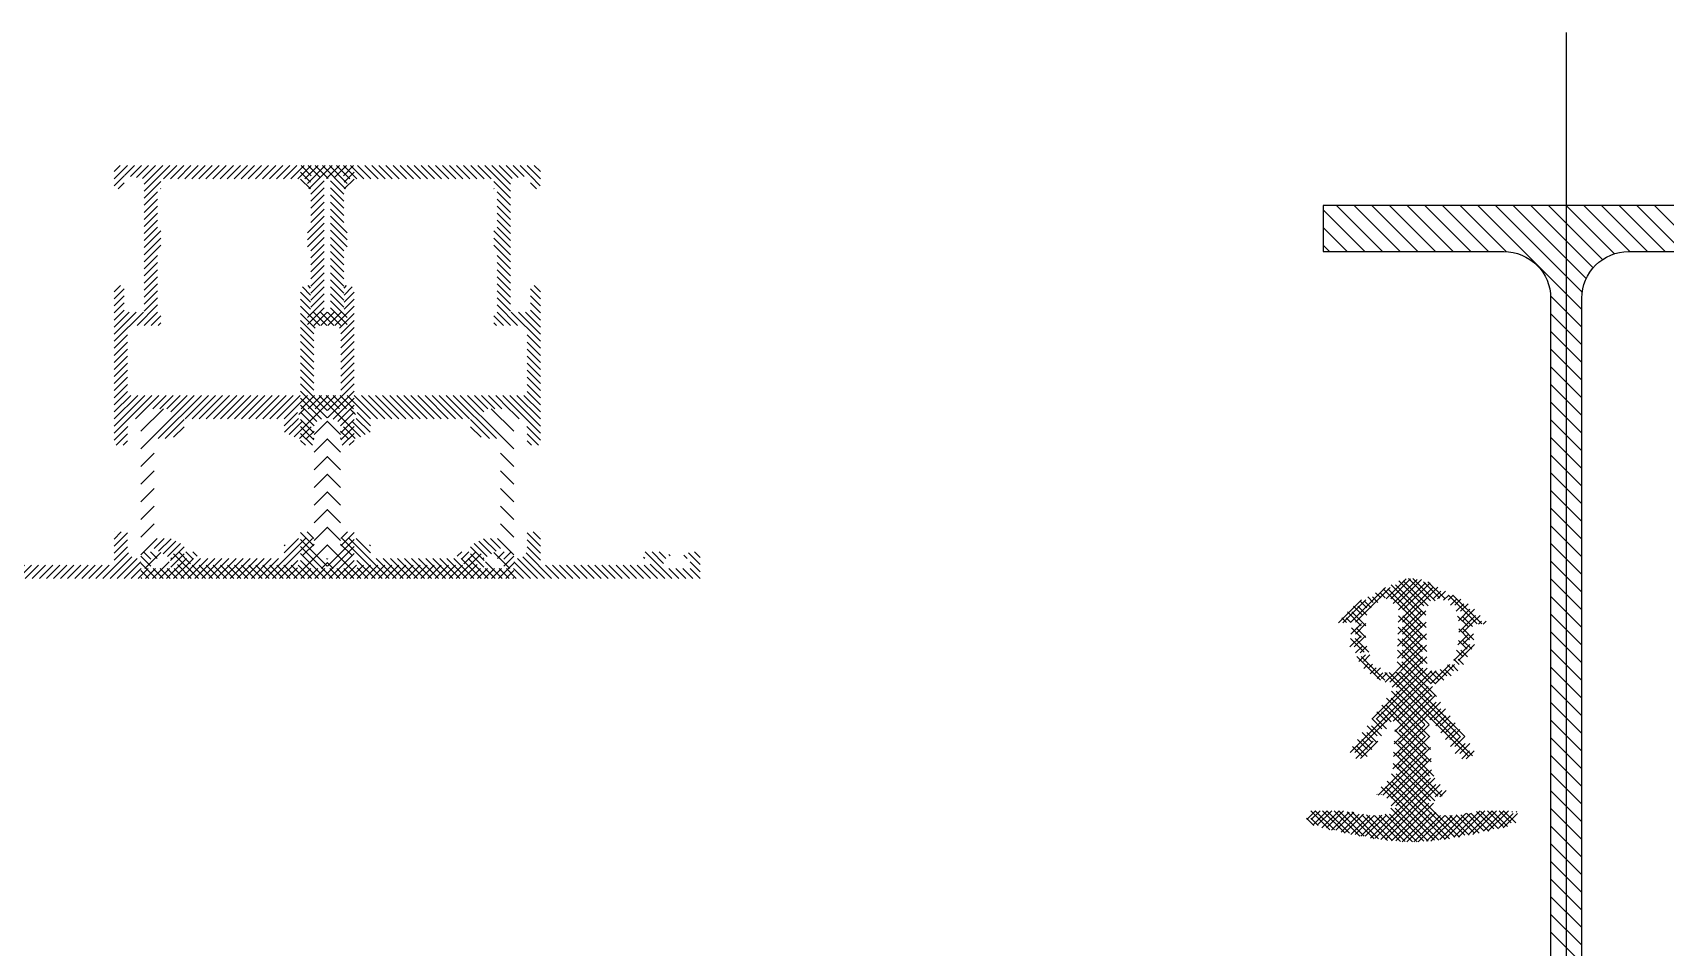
# Model space of a CAD drawing. Extents: x -0.04 to 2.29, y -0.5 to 2.03.
# Drawn here: x 1.1998 to 1.4449, y 0.1946 to 0.332 of the extents above; entities that cross this region are included whole.
import ezdxf

# ---------------------------------------------------------------- set-up
doc = ezdxf.new("R2010")
doc.units = 0
doc.header["$LTSCALE"] = 0.1
doc.linetypes.add('AUSGEZOGEN', pattern=[0])
doc.linetypes.add('USM-STRPUKLEIN', pattern=[0])
doc.layers.get('0').update_dxf_attribs({"linetype": 'AUSGEZOGEN'})
for name, color, linetype in [('AUSSEN50', 1, 'AUSGEZOGEN'), ('SCHRAFF', 4, 'AUSGEZOGEN'), ('USM-SPKLEIN25', 3, 'USM-STRPUKLEIN')]:
    doc.layers.add(name, color=color, linetype=linetype)

# ---------------------------------------------------------------- blocks, each defined once
blk = doc.blocks.new('*X')
at = {"color": 0}
for p, q in [((0.271, 1.09725), (0.2641, 1.10415)), ((0.271, 1.0946), (0.2641, 1.1015)), ((0.271, 1.09195), (0.2641, 1.09885)), ((0.271, 1.0893), (0.2641, 1.0962)), ((0.271, 1.08665), (0.2641, 1.09355)), ((0.271, 1.08399), (0.26377, 1.09122)), ((0.271, 1.08134), (0.2629, 1.08944)), ((0.16197, 1.08165), (0.15727, 1.08635)), ((0.16463, 1.08165), (0.15993, 1.08635)), ((0.16728, 1.08165), (0.16258, 1.08635)), ((0.16993, 1.08165), (0.16523, 1.08635)), ((0.17258, 1.08165), (0.16788, 1.08635)), ((0.17523, 1.08165), (0.17053, 1.08635)), ((0.17788, 1.08165), (0.17318, 1.08635)), ((0.18054, 1.08165), (0.17584, 1.08635)), ((0.18319, 1.08165), (0.17849, 1.08635)), ((0.18584, 1.08165), (0.18114, 1.08635)), ((0.18849, 1.08165), (0.18379, 1.08635)), ((0.19114, 1.08165), (0.18644, 1.08635)), ((0.19379, 1.08165), (0.18909, 1.08635)), ((0.19645, 1.08165), (0.19175, 1.08635)), ((0.1991, 1.08165), (0.1944, 1.08635)), ((0.20175, 1.08165), (0.19705, 1.08635)), ((0.2044, 1.08165), (0.1997, 1.08635)), ((0.20705, 1.08165), (0.20235, 1.08635)), ((0.2097, 1.08165), (0.205, 1.08635)), ((0.21236, 1.08165), (0.20766, 1.08635)), ((0.21501, 1.08165), (0.21031, 1.08635)), ((0.21766, 1.08165), (0.21296, 1.08635)), ((0.22031, 1.08165), (0.21561, 1.08635)), ((0.22296, 1.08165), (0.21826, 1.08635)), ((0.22561, 1.08165), (0.22091, 1.08635)), ((0.22827, 1.08165), (0.22357, 1.08635)), ((0.23092, 1.08165), (0.22622, 1.08635)), ((0.23357, 1.08165), (0.22887, 1.08635)), ((0.23622, 1.08165), (0.23152, 1.08635)), ((0.23887, 1.08165), (0.23417, 1.08635)), ((0.24152, 1.08165), (0.23682, 1.08635)), ((0.24418, 1.08165), (0.23948, 1.08635)), ((0.24683, 1.08165), (0.24213, 1.08635)), ((0.24948, 1.08165), (0.24478, 1.08635)), ((0.25213, 1.08165), (0.24743, 1.08635)), ((0.25478, 1.08165), (0.25008, 1.08635)), ((0.25744, 1.08164), (0.25273, 1.08635)), ((0.271, 1.07074), (0.25539, 1.08635)), ((0.271, 1.07339), (0.25798, 1.08641)), ((0.271, 1.07604), (0.26004, 1.087)), ((0.271, 1.07869), (0.26166, 1.08803)), ((0.271, 1.06808), (0.26409, 1.07499)), ((0.271, 1.06543), (0.2641, 1.07233)), ((0.271, 1.06278), (0.2641, 1.06968)), ((0.271, 1.06013), (0.2641, 1.06703)), ((0.271, 1.05748), (0.2641, 1.06438)), ((0.271, 1.05483), (0.2641, 1.06173)), ((0.271, 1.05217), (0.2641, 1.05907)), ((0.271, 1.04952), (0.2641, 1.05642)), ((0.27037, 1.0475), (0.2641, 1.05377)), ((0.26772, 1.0475), (0.2641, 1.05112)), ((0.26507, 1.0475), (0.2641, 1.04847)), ((1.11401, 0.31003), (1.11598, 0.312)), ((1.11401, 0.31109), (1.11492, 0.312)), ((1.11554, 0.3105), (1.11704, 0.312)), ((1.11645, 0.31034), (1.1181, 0.312)), ((1.11735, 0.31019), (1.11916, 0.312)), ((1.11826, 0.31004), (1.12022, 0.312)), ((1.11851, 0.30816), (1.12234, 0.312)), ((1.11851, 0.30922), (1.12128, 0.312)), ((1.12141, 0.31), (1.12341, 0.312)), ((1.12247, 0.31), (1.12447, 0.312)), ((1.12353, 0.31), (1.12553, 0.312)), ((1.12459, 0.31), (1.12659, 0.312)), ((1.12565, 0.31), (1.12765, 0.312)), ((1.12671, 0.31), (1.12871, 0.312)), ((1.12777, 0.31), (1.12977, 0.312)), ((1.12883, 0.31), (1.13083, 0.312)), ((1.12989, 0.31), (1.13189, 0.312)), ((1.13095, 0.31), (1.13295, 0.312)), ((1.13201, 0.31), (1.13401, 0.312)), ((1.13307, 0.31), (1.13507, 0.312)), ((1.13413, 0.31), (1.13613, 0.312)), ((1.13519, 0.31), (1.13719, 0.312)), ((1.13625, 0.31), (1.13825, 0.312)), ((1.13731, 0.31), (1.13931, 0.312)), ((1.13838, 0.31), (1.14038, 0.312)), ((1.13944, 0.31), (1.14144, 0.312)), ((1.1405, 0.31), (1.1425, 0.312)), ((1.14156, 0.31), (1.14356, 0.312)), ((1.14262, 0.31), (1.14462, 0.312)), ((1.14301, 0.30933), (1.14568, 0.312)), ((1.14324, 0.3085), (1.14674, 0.312)), ((1.14586, 0.31006), (1.1478, 0.312)), ((1.14713, 0.31027), (1.14886, 0.312)), ((1.1484, 0.31048), (1.14992, 0.312)), ((1.11402, 0.30898), (1.11551, 0.31047)), ((1.1146, 0.3085), (1.11551, 0.30941)), ((1.11851, 0.3071), (1.12101, 0.3096)), ((1.14351, 0.30771), (1.14551, 0.30971)), ((1.14851, 0.30953), (1.15001, 0.31103)), ((1.14854, 0.3085), (1.15001, 0.30996)), ((1.11851, 0.30604), (1.12051, 0.30804)), ((1.11851, 0.30498), (1.12051, 0.30698)), ((1.12097, 0.3085), (1.12101, 0.30854)), ((1.14351, 0.30665), (1.14551, 0.30865)), ((1.14351, 0.30559), (1.14551, 0.30759)), ((1.14351, 0.30453), (1.14551, 0.30653)), ((1.11851, 0.30392), (1.12051, 0.30592)), ((1.11851, 0.30286), (1.12051, 0.30486)), ((1.14301, 0.3019), (1.14551, 0.3044)), ((1.14351, 0.30346), (1.14551, 0.30546)), ((1.11851, 0.3018), (1.12051, 0.3038)), ((1.11851, 0.30074), (1.12051, 0.30274)), ((1.11851, 0.29968), (1.12101, 0.30218)), ((1.14301, 0.30084), (1.14551, 0.30334)), ((1.14301, 0.29978), (1.14551, 0.30228)), ((1.11851, 0.29862), (1.12101, 0.30112)), ((1.11851, 0.29756), (1.12101, 0.30006)), ((1.14351, 0.29922), (1.14551, 0.30122)), ((1.14351, 0.29816), (1.14551, 0.30016)), ((1.14351, 0.2971), (1.14551, 0.2991)), ((1.11851, 0.2965), (1.12051, 0.2985)), ((1.11851, 0.29543), (1.12051, 0.29743)), ((1.14351, 0.29604), (1.14551, 0.29804)), ((1.14351, 0.29498), (1.14551, 0.29698)), ((1.11851, 0.29437), (1.12051, 0.29637)), ((1.11851, 0.29331), (1.12051, 0.29531)), ((1.11851, 0.29225), (1.12051, 0.29425)), ((1.14351, 0.29392), (1.14551, 0.29592)), ((1.14351, 0.29286), (1.14551, 0.29486)), ((1.11401, 0.29306), (1.11495, 0.294)), ((1.11401, 0.292), (1.11551, 0.2935)), ((1.11401, 0.29093), (1.11551, 0.29243)), ((1.11851, 0.29119), (1.12051, 0.29319)), ((1.11851, 0.29013), (1.12051, 0.29213)), ((1.14301, 0.28918), (1.14551, 0.29168)), ((1.14351, 0.2918), (1.14551, 0.2938)), ((1.14351, 0.29074), (1.14551, 0.29274)), ((1.14851, 0.29362), (1.14889, 0.294)), ((1.14851, 0.29255), (1.14973, 0.29378)), ((1.14851, 0.29149), (1.15001, 0.29299)), ((1.14851, 0.29043), (1.15001, 0.29193)), ((1.11401, 0.28987), (1.11551, 0.29137)), ((1.11401, 0.28881), (1.11551, 0.29031)), ((1.11401, 0.28563), (1.11838, 0.29)), ((1.11401, 0.28669), (1.11731, 0.29)), ((1.11401, 0.28775), (1.11625, 0.29)), ((1.11744, 0.288), (1.12051, 0.29107)), ((1.1185, 0.288), (1.12051, 0.29001)), ((1.11956, 0.288), (1.12101, 0.28945)), ((1.14301, 0.28812), (1.14551, 0.29062)), ((1.14395, 0.288), (1.14595, 0.29)), ((1.14501, 0.288), (1.14701, 0.29)), ((1.14607, 0.288), (1.14807, 0.29)), ((1.14713, 0.28799), (1.15001, 0.29087)), ((1.1478, 0.28761), (1.15001, 0.28981)), ((1.12062, 0.288), (1.12101, 0.28839)), ((1.14801, 0.28675), (1.15001, 0.28875)), ((1.14801, 0.28569), (1.15001, 0.28769)), ((1.11401, 0.28457), (1.11601, 0.28657)), ((1.11401, 0.28351), (1.11601, 0.28551)), ((1.11401, 0.28245), (1.11601, 0.28445)), ((1.14801, 0.28463), (1.15001, 0.28663)), ((1.14801, 0.28357), (1.15001, 0.28557)), ((1.14801, 0.28251), (1.15001, 0.28451)), ((1.11401, 0.28139), (1.11601, 0.28339)), ((1.11401, 0.28033), (1.11601, 0.28233)), ((1.14801, 0.28145), (1.15001, 0.28345)), ((1.14801, 0.28039), (1.15001, 0.28239)), ((1.11401, 0.27927), (1.11601, 0.28127)), ((1.11401, 0.27821), (1.11601, 0.28021)), ((1.14801, 0.27933), (1.15001, 0.28133)), ((1.14801, 0.27827), (1.15001, 0.28027)), ((1.11401, 0.27715), (1.11601, 0.27915)), ((1.11401, 0.27609), (1.11601, 0.27809)), ((1.11401, 0.27184), (1.11966, 0.2775)), ((1.11401, 0.2729), (1.1186, 0.2775)), ((1.11401, 0.27396), (1.11754, 0.2775)), ((1.11401, 0.27503), (1.11648, 0.2775)), ((1.11872, 0.2755), (1.12072, 0.2775)), ((1.11979, 0.2755), (1.12179, 0.2775)), ((1.12001, 0.27148), (1.12603, 0.2775)), ((1.12059, 0.271), (1.12709, 0.2775)), ((1.12085, 0.2755), (1.12285, 0.2775)), ((1.12191, 0.2755), (1.12391, 0.2775)), ((1.12251, 0.27504), (1.12497, 0.2775)), ((1.12465, 0.274), (1.12815, 0.2775)), ((1.12571, 0.274), (1.12921, 0.2775)), ((1.12677, 0.274), (1.13027, 0.2775)), ((1.12783, 0.274), (1.13133, 0.2775)), ((1.12889, 0.274), (1.13239, 0.2775)), ((1.12995, 0.274), (1.13345, 0.2775)), ((1.13101, 0.274), (1.13451, 0.2775)), ((1.13207, 0.274), (1.13557, 0.2775)), ((1.13313, 0.274), (1.13663, 0.2775)), ((1.1342, 0.274), (1.1377, 0.2775)), ((1.13526, 0.274), (1.13876, 0.2775)), ((1.13632, 0.274), (1.13982, 0.2775)), ((1.13738, 0.274), (1.14088, 0.2775)), ((1.13844, 0.274), (1.14194, 0.2775)), ((1.1395, 0.274), (1.143, 0.2775)), ((1.14206, 0.2755), (1.14406, 0.2775)), ((1.14312, 0.2755), (1.14512, 0.2775)), ((1.14418, 0.2755), (1.14618, 0.2775)), ((1.14524, 0.2755), (1.14724, 0.2775)), ((1.14601, 0.27521), (1.15001, 0.27921)), ((1.14601, 0.27414), (1.15001, 0.27814)), ((1.14688, 0.27395), (1.15001, 0.27708)), ((1.11719, 0.27397), (1.11801, 0.27478)), ((1.11801, 0.27213), (1.12138, 0.2755)), ((1.11801, 0.27478), (1.11872, 0.2755)), ((1.13951, 0.27295), (1.14151, 0.27495)), ((1.14174, 0.27465), (1.14259, 0.2755)), ((1.1429, 0.27316), (1.14524, 0.2755)), ((1.14756, 0.27357), (1.15001, 0.27602)), ((1.14795, 0.27291), (1.15001, 0.27496)), ((1.11401, 0.27078), (1.11604, 0.27282)), ((1.12165, 0.271), (1.12451, 0.27386)), ((1.12291, 0.2712), (1.12451, 0.2728)), ((1.13958, 0.27196), (1.14166, 0.27404)), ((1.14029, 0.27161), (1.14224, 0.27356)), ((1.141, 0.27126), (1.1429, 0.27316)), ((1.1418, 0.271), (1.14357, 0.27276)), ((1.14286, 0.271), (1.14401, 0.27214)), ((1.14401, 0.27161), (1.14601, 0.27361)), ((1.14801, 0.2719), (1.15001, 0.2739)), ((1.14801, 0.27084), (1.15001, 0.27284)), ((1.11429, 0.27), (1.11601, 0.27172)), ((1.11535, 0.27), (1.11601, 0.27066)), ((1.11801, 0.26948), (1.12001, 0.27148)), ((1.14392, 0.271), (1.14401, 0.27108)), ((1.14401, 0.26896), (1.14601, 0.27096)), ((1.14823, 0.27), (1.15001, 0.27178)), ((1.14929, 0.27), (1.15001, 0.27072)), ((1.11801, 0.26683), (1.12001, 0.26883)), ((1.14401, 0.26631), (1.14601, 0.26831)), ((1.11801, 0.26418), (1.12001, 0.26618)), ((1.14401, 0.26366), (1.14601, 0.26566)), ((1.11801, 0.26152), (1.12001, 0.26352)), ((1.14401, 0.26101), (1.14601, 0.26301)), ((1.11801, 0.25887), (1.12001, 0.26087)), ((1.14401, 0.25836), (1.14601, 0.26036)), ((1.11801, 0.25622), (1.12001, 0.25822)), ((1.14401, 0.2557), (1.14601, 0.2577)), ((1.11401, 0.25699), (1.11401, 0.257)), ((1.11401, 0.25593), (1.11507, 0.257)), ((1.11401, 0.25487), (1.11601, 0.25687)), ((1.11401, 0.25381), (1.11601, 0.25581)), ((1.11801, 0.25357), (1.12001, 0.25557)), ((1.12001, 0.25557), (1.12044, 0.256)), ((1.12001, 0.25451), (1.1215, 0.256)), ((1.12066, 0.25411), (1.12254, 0.25598)), ((1.12133, 0.25371), (1.12325, 0.25563)), ((1.12199, 0.25331), (1.12396, 0.25528)), ((1.13671, 0.25), (1.14271, 0.256)), ((1.13777, 0.25), (1.14377, 0.256)), ((1.13951, 0.25386), (1.14165, 0.256)), ((1.13951, 0.25492), (1.13967, 0.25508)), ((1.14232, 0.25349), (1.14401, 0.25517)), ((1.14245, 0.2515), (1.14601, 0.25505)), ((1.14601, 0.25187), (1.15001, 0.25587)), ((1.14801, 0.25599), (1.14902, 0.257)), ((1.14801, 0.25493), (1.15001, 0.25693)), ((1.09001, 0.25315), (1.09086, 0.254)), ((1.09001, 0.25209), (1.09178, 0.25386)), ((1.09001, 0.25103), (1.09151, 0.25253)), ((1.09198, 0.253), (1.09249, 0.25351)), ((1.09429, 0.25), (1.09829, 0.254)), ((1.09451, 0.2534), (1.0947, 0.2536)), ((1.09516, 0.253), (1.09616, 0.254)), ((1.09551, 0.25228), (1.09722, 0.254)), ((1.09835, 0.253), (1.09851, 0.25316)), ((1.11232, 0.25), (1.11616, 0.25384)), ((1.11338, 0.25), (1.11665, 0.25327)), ((1.11401, 0.25275), (1.11601, 0.25475)), ((1.11444, 0.25), (1.11744, 0.253)), ((1.1155, 0.25), (1.11801, 0.25251)), ((1.11859, 0.2515), (1.121, 0.25391)), ((1.12124, 0.2515), (1.12224, 0.2525)), ((1.12186, 0.25), (1.12486, 0.253)), ((1.12246, 0.25272), (1.12451, 0.25477)), ((1.12251, 0.25171), (1.12451, 0.25371)), ((1.12292, 0.25), (1.12592, 0.253)), ((1.12398, 0.25), (1.12698, 0.253)), ((1.12504, 0.25), (1.12804, 0.253)), ((1.12611, 0.25), (1.12911, 0.253)), ((1.12717, 0.25), (1.13017, 0.253)), ((1.12823, 0.25), (1.13123, 0.253)), ((1.12929, 0.25), (1.13229, 0.253)), ((1.13035, 0.25), (1.13335, 0.253)), ((1.13141, 0.25), (1.13441, 0.253)), ((1.13247, 0.25), (1.13547, 0.253)), ((1.13353, 0.25), (1.13653, 0.253)), ((1.13459, 0.25), (1.13759, 0.253)), ((1.13565, 0.25), (1.13865, 0.253)), ((1.13883, 0.25), (1.14155, 0.25271)), ((1.1452, 0.25), (1.15001, 0.25481)), ((1.14601, 0.25293), (1.14608, 0.253)), ((1.14626, 0.25), (1.15001, 0.25375)), ((1.14732, 0.25), (1.15001, 0.25269)), ((1.16535, 0.25), (1.16907, 0.25372)), ((1.16551, 0.25334), (1.16617, 0.254)), ((1.16623, 0.253), (1.16723, 0.254)), ((1.16651, 0.25222), (1.16829, 0.254)), ((1.16941, 0.253), (1.16951, 0.2531)), ((1.17153, 0.253), (1.17253, 0.254)), ((1.17251, 0.25291), (1.17359, 0.254)), ((1.17251, 0.25185), (1.17401, 0.25335)), ((1.09004, 0.25), (1.09154, 0.2515)), ((1.0911, 0.25), (1.0926, 0.2515)), ((1.09216, 0.25), (1.09366, 0.2515)), ((1.09322, 0.25), (1.09472, 0.2515)), ((1.09535, 0.25), (1.09751, 0.25216)), ((1.09641, 0.25), (1.09841, 0.252)), ((1.09747, 0.25), (1.09947, 0.252)), ((1.09853, 0.25), (1.10053, 0.252)), ((1.09959, 0.25), (1.10159, 0.252)), ((1.10065, 0.25), (1.10265, 0.252)), ((1.10171, 0.25), (1.10371, 0.252)), ((1.10277, 0.25), (1.10477, 0.252)), ((1.10383, 0.25), (1.10583, 0.252)), ((1.10489, 0.25), (1.10689, 0.252)), ((1.10595, 0.25), (1.10795, 0.252)), ((1.10701, 0.25), (1.10901, 0.252)), ((1.10807, 0.25), (1.11007, 0.252)), ((1.10913, 0.25), (1.11113, 0.252)), ((1.1102, 0.25), (1.1122, 0.252)), ((1.11126, 0.25), (1.11326, 0.252)), ((1.11656, 0.25), (1.11806, 0.2515)), ((1.11762, 0.25), (1.11912, 0.2515)), ((1.11868, 0.25), (1.12018, 0.2515)), ((1.11974, 0.25), (1.12124, 0.2515)), ((1.1208, 0.25), (1.1223, 0.2515)), ((1.13989, 0.25), (1.14151, 0.25161)), ((1.14095, 0.25), (1.14245, 0.2515)), ((1.14202, 0.25), (1.14352, 0.2515)), ((1.14308, 0.25), (1.14458, 0.2515)), ((1.14414, 0.25), (1.14564, 0.2515)), ((1.14511, 0.2515), (1.14601, 0.2524)), ((1.14838, 0.25), (1.15038, 0.252)), ((1.14944, 0.25), (1.15144, 0.252)), ((1.1505, 0.25), (1.1525, 0.252)), ((1.15156, 0.25), (1.15356, 0.252)), ((1.15262, 0.25), (1.15462, 0.252)), ((1.15368, 0.25), (1.15568, 0.252)), ((1.15474, 0.25), (1.15674, 0.252)), ((1.1558, 0.25), (1.1578, 0.252)), ((1.15686, 0.25), (1.15886, 0.252)), ((1.15793, 0.25), (1.15993, 0.252)), ((1.15899, 0.25), (1.16099, 0.252)), ((1.16005, 0.25), (1.16205, 0.252)), ((1.16111, 0.25), (1.16311, 0.252)), ((1.16217, 0.25), (1.16417, 0.252)), ((1.16323, 0.25), (1.16523, 0.252)), ((1.16429, 0.25), (1.16629, 0.252)), ((1.16641, 0.25), (1.16851, 0.2521)), ((1.16747, 0.25), (1.16897, 0.2515)), ((1.16853, 0.25), (1.17003, 0.2515)), ((1.16959, 0.25), (1.17109, 0.2515)), ((1.17065, 0.25), (1.17215, 0.2515)), ((1.17171, 0.25), (1.17401, 0.25229)), ((1.17277, 0.25), (1.17401, 0.25123)), ((1.17384, 0.25), (1.17401, 0.25017)), ((0.47431, 0.24694), (0.47314, 0.24811)), ((0.4733, 0.24703), (0.47577, 0.2495)), ((0.47956, 0.24346), (0.4743, 0.24872)), ((0.4747, 0.24666), (0.47802, 0.24998)), ((0.47951, 0.24528), (0.47545, 0.24933)), ((0.47571, 0.2459), (0.47946, 0.24965)), ((0.47602, 0.24267), (0.4818, 0.24845)), ((0.47606, 0.24448), (0.48064, 0.24907)), ((0.48032, 0.24623), (0.47673, 0.24983)), ((0.48135, 0.24697), (0.47837, 0.24995)), ((0.48665, 0.24344), (0.48145, 0.24864)), ((0.48219, 0.24708), (0.48296, 0.24784)), ((0.46769, 0.24318), (0.47203, 0.24752)), ((0.47052, 0.24366), (0.4688, 0.24538)), ((0.47086, 0.24509), (0.46972, 0.24622)), ((0.47172, 0.24599), (0.47081, 0.2469)), ((0.47275, 0.24673), (0.47198, 0.2475)), ((0.4796, 0.24165), (0.47608, 0.24517)), ((0.4833, 0.24642), (0.48411, 0.24723)), ((0.48427, 0.24562), (0.48532, 0.24667)), ((0.48492, 0.24451), (0.48629, 0.24587)), ((0.48852, 0.24333), (0.48508, 0.24678)), ((0.46749, 0.24315), (0.46704, 0.2436)), ((0.46897, 0.24344), (0.46794, 0.24447)), ((0.47047, 0.24194), (0.46902, 0.24339)), ((0.46906, 0.24278), (0.47064, 0.24437)), ((0.47594, 0.23906), (0.47957, 0.24269)), ((0.47598, 0.24087), (0.47953, 0.24442)), ((0.47964, 0.23984), (0.47604, 0.24344)), ((0.48665, 0.24167), (0.48509, 0.24323)), ((0.4851, 0.24291), (0.48717, 0.24498)), ((0.48734, 0.24339), (0.48803, 0.24408)), ((0.46886, 0.24082), (0.47048, 0.24244)), ((0.47062, 0.24002), (0.46895, 0.24169)), ((0.4692, 0.23939), (0.47051, 0.2407)), ((0.4759, 0.23725), (0.47961, 0.24096)), ((0.47968, 0.23803), (0.476, 0.24172)), ((0.48465, 0.23893), (0.48671, 0.24099)), ((0.48511, 0.24116), (0.48656, 0.2426)), ((0.48683, 0.23972), (0.48513, 0.24142)), ((0.47119, 0.23768), (0.46879, 0.24009)), ((0.46982, 0.23824), (0.47083, 0.23926)), ((0.47041, 0.23707), (0.47123, 0.23789)), ((0.47463, 0.23421), (0.47965, 0.23924)), ((0.48048, 0.23369), (0.47592, 0.23826)), ((0.47982, 0.23613), (0.47596, 0.23999)), ((0.48224, 0.23475), (0.48579, 0.23831)), ((0.48546, 0.23756), (0.48449, 0.23853)), ((0.48595, 0.23883), (0.48493, 0.23986)), ((0.46908, 0.22336), (0.48159, 0.23587)), ((0.47024, 0.22629), (0.47999, 0.23604)), ((0.47126, 0.23614), (0.47214, 0.23703)), ((0.47469, 0.23418), (0.47179, 0.23709)), ((0.47227, 0.23539), (0.47324, 0.23636)), ((0.47339, 0.23474), (0.47475, 0.2361)), ((0.47446, 0.23228), (0.47969, 0.23751)), ((0.48676, 0.22388), (0.47451, 0.23614)), ((0.48352, 0.22889), (0.47586, 0.23655)), ((0.48151, 0.23443), (0.47989, 0.23606)), ((0.48272, 0.23499), (0.48189, 0.23582)), ((0.48377, 0.23571), (0.48288, 0.2366)), ((0.48474, 0.23651), (0.48411, 0.23714)), ((0.48031, 0.22856), (0.47508, 0.2338)), ((0.47557, 0.22808), (0.48056, 0.23307)), ((0.47481, 0.22876), (0.47315, 0.23042)), ((0.48018, 0.22516), (0.47388, 0.23146)), ((0.48008, 0.22702), (0.47461, 0.23249)), ((0.47537, 0.22435), (0.48203, 0.23101)), ((0.47547, 0.22621), (0.4813, 0.23204)), ((0.47318, 0.22685), (0.47169, 0.22835)), ((0.47391, 0.2279), (0.47242, 0.22938)), ((0.48028, 0.22329), (0.47556, 0.22801)), ((0.48127, 0.22848), (0.48276, 0.22997)), ((0.482, 0.22744), (0.48349, 0.22893)), ((0.47173, 0.22477), (0.47023, 0.22627)), ((0.47246, 0.22581), (0.47096, 0.22731)), ((0.47487, 0.22031), (0.48016, 0.2256)), ((0.47528, 0.22249), (0.48007, 0.22728)), ((0.48036, 0.22145), (0.47547, 0.22633)), ((0.48273, 0.2264), (0.48422, 0.22789)), ((0.48591, 0.22297), (0.48331, 0.22556)), ((0.48345, 0.22536), (0.48495, 0.22686)), ((0.48418, 0.22432), (0.48568, 0.22582)), ((0.47003, 0.22294), (0.46884, 0.22412)), ((0.471, 0.22373), (0.4695, 0.22523)), ((0.47363, 0.2173), (0.48025, 0.22392)), ((0.48256, 0.21747), (0.47538, 0.22465)), ((0.4849, 0.22328), (0.4864, 0.22477)), ((0.47105, 0.21119), (0.48056, 0.2207)), ((0.47473, 0.21663), (0.48031, 0.22222)), ((0.48061, 0.21589), (0.47521, 0.22129)), ((0.48127, 0.217), (0.4753, 0.22297)), ((0.47255, 0.21092), (0.48122, 0.21959)), ((0.47399, 0.21721), (0.47301, 0.21819)), ((0.48215, 0.21081), (0.47392, 0.21905)), ((0.47413, 0.21073), (0.48212, 0.21872)), ((0.48371, 0.21103), (0.47471, 0.22002)), ((0.48057, 0.21062), (0.47495, 0.21625)), ((0.48273, 0.21757), (0.48276, 0.2176)), ((0.46446, 0.21259), (0.46231, 0.21474)), ((0.46241, 0.21493), (0.46252, 0.21503)), ((0.46258, 0.21332), (0.4644, 0.21514)), ((0.46677, 0.21205), (0.46368, 0.21514)), ((0.46381, 0.21279), (0.46617, 0.21514)), ((0.46519, 0.2124), (0.46783, 0.21504)), ((0.46902, 0.21157), (0.46545, 0.21514)), ((0.46664, 0.21208), (0.46931, 0.21475)), ((0.4712, 0.21116), (0.46723, 0.21513)), ((0.46809, 0.21176), (0.47084, 0.21451)), ((0.4733, 0.21083), (0.46939, 0.21474)), ((0.46956, 0.21147), (0.47249, 0.2144)), ((0.47531, 0.21059), (0.47145, 0.21444)), ((0.47721, 0.21046), (0.47322, 0.21444)), ((0.47895, 0.21048), (0.47457, 0.21486)), ((0.47572, 0.21055), (0.48068, 0.21552)), ((0.47739, 0.21046), (0.48154, 0.21461)), ((0.4792, 0.2105), (0.4831, 0.2144)), ((0.48116, 0.21069), (0.48501, 0.21454)), ((0.48519, 0.21131), (0.48201, 0.21449)), ((0.48317, 0.21094), (0.4872, 0.21496)), ((0.48668, 0.21159), (0.48384, 0.21443)), ((0.48534, 0.21134), (0.48915, 0.21514)), ((0.48813, 0.2119), (0.48544, 0.2146)), ((0.48958, 0.21222), (0.48691, 0.2149)), ((0.48754, 0.21177), (0.49092, 0.21514)), ((0.49101, 0.21256), (0.48843, 0.21514)), ((0.48981, 0.21227), (0.49268, 0.21514)), ((0.49237, 0.21297), (0.4902, 0.21514)), ((0.49329, 0.21382), (0.49196, 0.21514)), ((0.49223, 0.21292), (0.49333, 0.21402))]:
    blk.add_line(p, q, dxfattribs=at)

msp = doc.modelspace()

# ---------------------------------------------------------------- linework, layer by layer
at = {"layer": 'AUSSEN50', "color": 0}
msp.add_lwpolyline([(1.3935, 0.2991), (1.42065, 0.2991, -0.414214), (1.42765, 0.2921), (1.42765, 0.1799, -0.414214), (1.42065, 0.1729), (1.3935, 0.1729), (1.3935, 0.166), (1.4665, 0.166), (1.4665, 0.1729), (1.43935, 0.1729, -0.414214), (1.43235, 0.1799), (1.43235, 0.2921, -0.414214), (1.43935, 0.2991), (1.4665, 0.2991), (1.4665, 0.306), (1.3935, 0.306)], format="xyb", close=True, dxfattribs=at)
at = {"layer": 'USM-SPKLEIN25', "color": 0}
msp.add_line((1.43, 0.33196), (1.43, 0.12623), dxfattribs=at)

# ---------------------------------------------------------------- block references
at = {"layer": 'SCHRAFF', "color": 0, "xscale": -1, "rotation": 270}
msp.add_blockref('*X', (0.346, 0.035), dxfattribs=at)
msp.add_blockref('*X', (0.346, 0.035), dxfattribs=at)
at = {"layer": 'SCHRAFF', "color": 0}
msp.add_blockref('*X', (0.09801, 0), dxfattribs=at)
msp.add_blockref('*X', (0.09801, 0), dxfattribs=at)
msp.add_blockref('*X', (0.09801, 0), dxfattribs=at)
msp.add_blockref('*X', (0.09801, 0), dxfattribs=at)
msp.add_blockref('*X', (0.09801, 0), dxfattribs=at)
at = {"layer": 'SCHRAFF', "color": 0, "xscale": -1}
for p in [(1.88433, 0), (1.885, 0), (1.885, 0), (2.39, 0), (2.39, 0)]:
    msp.add_blockref('*X', p, dxfattribs=at)

doc.saveas('drawing.dxf')
